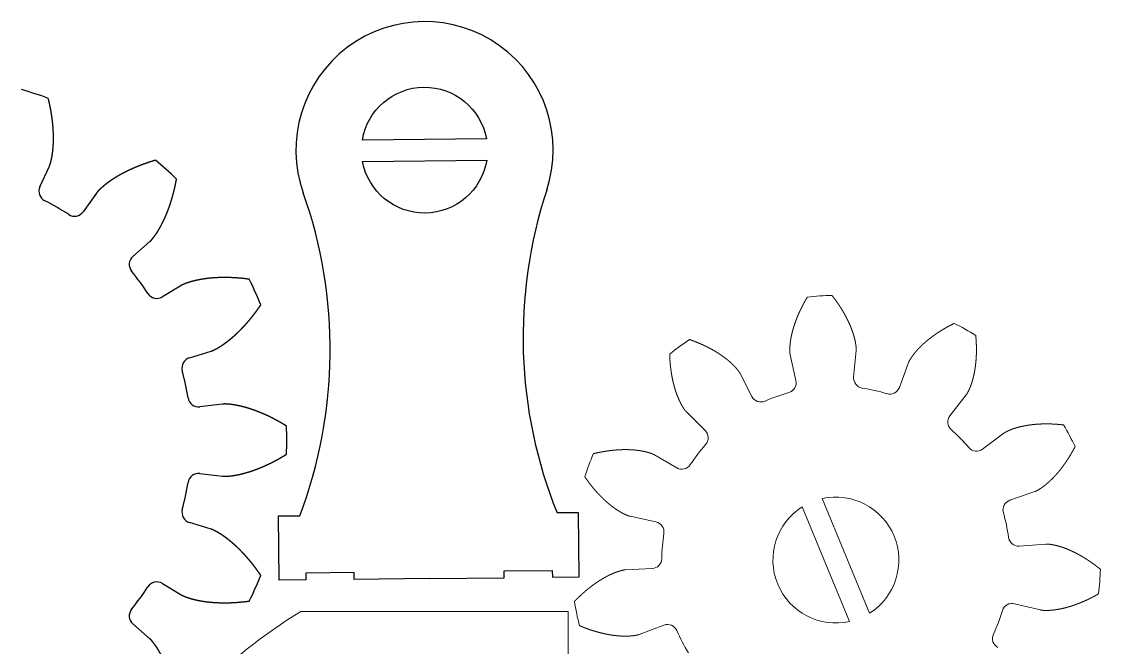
# Model space of a CAD drawing. Header units: inches. Extents: x 0 to 775, y -63 to 305.
# Drawn here: x 724.4 to 774.8, y -23.2 to 6 of the extents above; entities that cross this region are included whole.
import ezdxf

# ---------------------------------------------------------------- set-up
doc = ezdxf.new("R2010")
doc.units = ezdxf.units.IN
doc.header["$MEASUREMENT"] = 0

msp = doc.modelspace()

# ---------------------------------------------------------------- linework, layer by layer
at = {"color": 1}
for p, q in [((725.302, -1.736), (725.746, -0.777)), ((727.935, -2.041), (727.327, -2.904)), ((729.641, -4.988), (730.436, -4.292)), ((731.922, -6.338), (731.015, -6.879)), ((732.281, -9.724), (733.29, -9.412)), ((733.816, -11.885), (732.767, -12.01)), ((732.767, -15.124), (733.816, -15.249)), ((733.29, -17.722), (732.281, -17.41)), ((731.015, -20.255), (731.922, -20.796)), ((730.436, -22.841), (729.641, -22.146))]:
    msp.add_line(p, q, dxfattribs=at)
at = {"color": 1, "lineweight": 0}
for p, q in [((763.268, -10.621), (763.386, -9.39)), ((760.308, -9.578), (760.575, -10.786)), ((765.828, -9.947), (765.401, -11.108)), ((758.518, -11.529), (757.952, -10.429)), ((767.755, -12.425), (768.52, -11.453)), ((755.464, -12.252), (756.342, -13.124)), ((770.273, -13.243), (769.286, -13.987)), ((755.013, -14.861), (753.942, -14.242)), ((770.555, -16.369), (771.724, -15.965)), ((752.835, -17.121), (754.044, -17.379)), ((772.231, -18.418), (770.998, -18.511)), ((753.866, -19.559), (752.63, -19.618)), ((770.778, -21.2), (771.979, -21.492)), ((753.255, -22.638), (754.412, -22.201))]:
    msp.add_line(p, q, dxfattribs=at)
at = {"color": 1, "linetype": 'Continuous'}
for p, q in [((736.429, -17.104), (737.429, -17.093)), ((736.461, -20.104), (736.429, -17.104)), ((750.429, -16.955), (749.429, -16.965)), ((750.461, -19.954), (750.429, -16.955)), ((737.711, -20.09), (736.461, -20.104)), ((739.958, -19.746), (737.708, -19.77)), ((737.708, -19.77), (737.711, -20.09)), ((739.961, -20.066), (739.958, -19.746)), ((743.461, -20.029), (739.961, -20.066)), ((743.461, -20.029), (746.961, -19.992)), ((746.957, -19.672), (749.207, -19.648)), ((746.961, -19.992), (746.957, -19.672)), ((749.207, -19.648), (749.211, -19.968)), ((749.211, -19.968), (750.461, -19.954))]:
    msp.add_line(p, q, dxfattribs=at)
at = {"color": 1}
for points in [[(740.348, 0.439, -0.842075), (746.137, 0.501)], [(746.147, -0.499, -0.842075), (740.359, -0.561)]]:
    msp.add_lwpolyline(points, format="xyb", close=True, dxfattribs=at)
at = {"color": 1, "lineweight": 0}
for points in [[(764.005, -21.649), (761.799, -16.297, -0.842075)], [(763.08, -22.03, -0.842075), (760.874, -16.678)], [(731.703, -42.067, -0.414214), (749.953, -23.817), (749.953, -21.567), (737.473, -21.567, 0.127339), (729.093, -30.198, -0.394984), (722.749, -32.168, 0.168875), (715.574, -31.327), (704.187, -33.849, -0.106253), (705.953, -42.067, -0.106253), (704.187, -50.285), (715.574, -52.807, 0.168875), (722.749, -51.966, -0.394984), (729.093, -53.936, 0.127339), (737.473, -62.567), (749.953, -62.567), (749.953, -60.317, -0.414211)]]:
    msp.add_lwpolyline(points, format="xyb", close=True, dxfattribs=at)
at = {"color": 1}
for centre, radius, start, end in [((743.248, -0.03), 6, 341.7719, 559.4503), ((719.821, -13.567), 17, 69.7877, 74.2123), ((719.821, -13.567), 17, 45.7877, 50.2123), ((725.756, -1.946), 0.5, 155.1897, 242.9466), ((719.821, -13.567), 12.549, 57.0534, 62.9466), ((726.918, -2.616), 0.5, 237.0534, 324.8103), ((729.97, -5.364), 0.5, 131.1897, 218.9466), ((719.821, -13.567), 12.549, 33.0534, 38.9466), ((719.821, -13.567), 17, 21.7877, 26.2123), ((730.759, -6.45), 0.5, 213.0534, 300.8103), ((732.429, -10.201), 0.5, 107.1897, 194.9466), ((719.821, -13.567), 12.549, 9.0534, 14.9466), ((732.708, -11.514), 0.5, 189.0534, 276.8103), ((719.821, -13.567), 17, 357.7877, 2.2123), ((719.821, -13.567), 12.549, 345.0534, 350.9466), ((732.708, -15.62), 0.5, 83.1897, 170.9466), ((732.429, -16.933), 0.5, 165.0534, 252.8103), ((719.821, -13.567), 17, 333.7877, 338.2123), ((719.821, -13.567), 12.549, 321.0534, 326.9466), ((730.759, -20.684), 0.5, 59.1897, 146.9466), ((729.97, -21.77), 0.5, 141.0534, 228.8103)]:
    msp.add_arc(centre, radius, start, end, dxfattribs=at)
at = {"color": 1, "linetype": 'Continuous'}
for centre, start, end in [((769.805, -8.776), 161.7719, 201.8953), ((716.883, -9.341), 339.327, 19.4503)]:
    msp.add_arc(centre, 21.96, start, end, dxfattribs=at)
at = {"color": 1, "lineweight": 0}
for centre, radius, start, end in [((762.44, -19.164), 12.35, 90.8338, 96.1716), ((762.44, -19.164), 12.35, 58.1065, 63.4443), ((762.44, -19.164), 12.35, 123.561, 128.8989), ((760.111, -10.888), 0.475, 285.713, 12.489), ((763.741, -10.666), 0.475, 174.5164, 261.2924), ((758.94, -11.311), 0.475, 207.2436, 294.0197), ((762.44, -19.164), 8.122, 105.713, 114.0197), ((762.44, -19.164), 8.122, 72.9857, 81.2924), ((764.955, -10.943), 0.475, 252.9857, 339.7617), ((768.129, -12.719), 0.475, 141.7891, 228.5651), ((762.44, -19.164), 8.122, 40.2584, 48.5651), ((762.44, -19.164), 12.35, 25.3792, 30.7171), ((756.007, -13.461), 0.475, 318.4403, 45.2163), ((762.44, -19.164), 8.122, 138.4403, 146.7469), ((769, -13.608), 0.475, 220.2584, 307.0345), ((762.44, -19.164), 12.35, 156.2883, 161.6262), ((755.25, -14.45), 0.475, 239.9709, 326.7469), ((770.71, -16.818), 0.475, 109.0618, 195.8378), ((762.44, -19.164), 8.122, 7.5312, 15.8378), ((753.945, -17.844), 0.475, 351.1675, 77.9436), ((762.44, -19.164), 8.122, 171.1675, 179.4742), ((770.962, -18.037), 0.475, 187.5312, 274.3072), ((753.843, -19.085), 0.475, 272.6982, 359.4742), ((762.44, -19.164), 12.35, 352.6519, 357.9898), ((762.44, -19.164), 12.35, 189.0156, 194.3534), ((762.44, -19.164), 8.122, 334.8039, 343.1106), ((770.665, -21.661), 0.475, 76.3345, 163.1106), ((754.58, -22.646), 0.475, 23.8948, 110.6708), ((762.44, -19.164), 8.122, 203.8948, 212.2015), ((770.218, -22.824), 0.475, 154.8039, 241.5799)]:
    msp.add_arc(centre, radius, start, end, dxfattribs=at)
at = {"color": 1}
for points in [[(725.746, -0.777), (725.749, -0.769), (725.756, -0.754), (725.766, -0.73), (725.778, -0.697), (725.791, -0.657), (725.802, -0.615), (725.813, -0.573), (725.823, -0.531), (725.833, -0.489), (725.842, -0.447), (725.852, -0.404), (725.86, -0.362), (725.868, -0.319), (725.876, -0.276), (725.882, -0.232), (725.889, -0.189), (725.894, -0.145), (725.9, -0.102), (725.905, -0.058), (725.91, -0.014), (725.914, 0.031), (725.918, 0.075), (725.921, 0.119), (725.924, 0.164), (725.927, 0.208), (725.929, 0.253), (725.931, 0.298), (725.933, 0.343), (725.934, 0.388), (725.935, 0.433), (725.935, 0.478), (725.936, 0.524), (725.936, 0.569), (725.935, 0.615), (725.934, 0.66), (725.933, 0.706), (725.932, 0.752), (725.93, 0.797), (725.928, 0.843), (725.925, 0.889), (725.923, 0.935), (725.92, 0.981), (725.916, 1.028), (725.913, 1.074), (725.909, 1.12), (725.905, 1.166), (725.9, 1.213), (725.895, 1.259), (725.89, 1.306), (725.885, 1.352), (725.879, 1.399), (725.873, 1.445), (725.867, 1.492), (725.86, 1.539), (725.853, 1.586), (725.846, 1.633), (725.839, 1.679), (725.831, 1.726), (725.823, 1.773), (725.815, 1.82), (725.806, 1.867), (725.798, 1.914), (725.788, 1.961), (725.779, 2.008), (725.77, 2.056), (725.76, 2.103), (725.75, 2.15), (725.739, 2.197), (725.728, 2.244), (725.717, 2.292), (725.709, 2.329), (725.702, 2.358), (725.697, 2.377), (725.695, 2.386)], [(730.7, -0.504), (730.691, -0.507), (730.672, -0.512), (730.644, -0.52), (730.607, -0.531), (730.561, -0.546), (730.514, -0.56), (730.468, -0.574), (730.422, -0.589), (730.377, -0.604), (730.331, -0.62), (730.286, -0.635), (730.24, -0.651), (730.195, -0.667), (730.15, -0.683), (730.105, -0.699), (730.061, -0.716), (730.016, -0.732), (729.972, -0.749), (729.928, -0.767), (729.884, -0.784), (729.84, -0.802), (729.797, -0.82), (729.753, -0.838), (729.71, -0.856), (729.667, -0.875), (729.624, -0.894), (729.581, -0.913), (729.539, -0.932), (729.497, -0.951), (729.455, -0.971), (729.413, -0.991), (729.371, -1.011), (729.33, -1.032), (729.289, -1.052), (729.248, -1.073), (729.207, -1.094), (729.166, -1.116), (729.126, -1.137), (729.086, -1.159), (729.046, -1.181), (729.006, -1.204), (728.967, -1.226), (728.928, -1.249), (728.889, -1.272), (728.85, -1.296), (728.812, -1.319), (728.774, -1.343), (728.736, -1.367), (728.698, -1.392), (728.661, -1.416), (728.624, -1.441), (728.587, -1.466), (728.551, -1.492), (728.515, -1.518), (728.479, -1.544), (728.443, -1.57), (728.408, -1.597), (728.373, -1.623), (728.339, -1.651), (728.305, -1.678), (728.271, -1.706), (728.238, -1.734), (728.205, -1.763), (728.173, -1.792), (728.141, -1.822), (728.11, -1.852), (728.078, -1.881), (728.048, -1.912), (728.017, -1.942), (727.988, -1.974), (727.966, -2), (727.951, -2.02), (727.94, -2.034), (727.935, -2.041)], [(730.436, -4.292), (730.442, -4.287), (730.455, -4.275), (730.473, -4.257), (730.497, -4.233), (730.526, -4.201), (730.553, -4.167), (730.58, -4.134), (730.606, -4.099), (730.632, -4.065), (730.658, -4.03), (730.684, -3.995), (730.709, -3.96), (730.734, -3.924), (730.758, -3.887), (730.782, -3.851), (730.805, -3.813), (730.828, -3.776), (730.851, -3.738), (730.874, -3.7), (730.896, -3.662), (730.918, -3.623), (730.939, -3.584), (730.961, -3.545), (730.981, -3.506), (731.002, -3.466), (731.022, -3.426), (731.042, -3.386), (731.062, -3.345), (731.082, -3.305), (731.101, -3.264), (731.12, -3.223), (731.138, -3.181), (731.157, -3.14), (731.175, -3.098), (731.192, -3.056), (731.21, -3.014), (731.227, -2.972), (731.244, -2.929), (731.261, -2.886), (731.278, -2.843), (731.294, -2.8), (731.31, -2.757), (731.326, -2.713), (731.341, -2.67), (731.356, -2.626), (731.371, -2.582), (731.386, -2.538), (731.4, -2.493), (731.415, -2.449), (731.429, -2.404), (731.442, -2.359), (731.456, -2.314), (731.469, -2.269), (731.482, -2.223), (731.495, -2.178), (731.507, -2.132), (731.52, -2.086), (731.532, -2.04), (731.544, -1.994), (731.555, -1.948), (731.567, -1.902), (731.578, -1.855), (731.589, -1.808), (731.599, -1.761), (731.61, -1.714), (731.62, -1.667), (731.63, -1.62), (731.639, -1.573), (731.649, -1.525), (731.658, -1.478), (731.665, -1.439), (731.67, -1.411), (731.674, -1.392), (731.676, -1.382)], [(735.073, -6.058), (735.063, -6.057), (735.044, -6.054), (735.015, -6.05), (734.977, -6.045), (734.928, -6.039), (734.88, -6.034), (734.832, -6.028), (734.784, -6.023), (734.736, -6.018), (734.689, -6.014), (734.641, -6.009), (734.593, -6.005), (734.545, -6.001), (734.498, -5.998), (734.45, -5.994), (734.403, -5.991), (734.355, -5.989), (734.308, -5.986), (734.26, -5.984), (734.213, -5.982), (734.166, -5.98), (734.119, -5.979), (734.072, -5.978), (734.025, -5.977), (733.978, -5.977), (733.931, -5.976), (733.885, -5.977), (733.838, -5.977), (733.791, -5.977), (733.745, -5.978), (733.699, -5.98), (733.652, -5.981), (733.606, -5.983), (733.56, -5.985), (733.514, -5.988), (733.468, -5.99), (733.423, -5.993), (733.377, -5.997), (733.331, -6), (733.286, -6.004), (733.241, -6.009), (733.196, -6.013), (733.151, -6.018), (733.106, -6.023), (733.061, -6.029), (733.016, -6.035), (732.972, -6.041), (732.927, -6.048), (732.883, -6.055), (732.839, -6.062), (732.795, -6.07), (732.751, -6.078), (732.707, -6.086), (732.664, -6.095), (732.621, -6.105), (732.578, -6.114), (732.535, -6.124), (732.492, -6.134), (732.449, -6.145), (732.407, -6.156), (732.365, -6.168), (732.323, -6.181), (732.281, -6.194), (732.24, -6.207), (732.199, -6.221), (732.158, -6.236), (732.117, -6.25), (732.077, -6.265), (732.037, -6.281), (731.998, -6.298), (731.967, -6.313), (731.944, -6.325), (731.929, -6.334), (731.922, -6.338)], [(733.29, -9.412), (733.298, -9.409), (733.315, -9.404), (733.339, -9.395), (733.371, -9.382), (733.41, -9.364), (733.448, -9.345), (733.486, -9.325), (733.524, -9.304), (733.562, -9.284), (733.6, -9.263), (733.638, -9.241), (733.675, -9.219), (733.713, -9.196), (733.75, -9.173), (733.786, -9.149), (733.823, -9.124), (733.859, -9.099), (733.895, -9.074), (733.931, -9.048), (733.967, -9.022), (734.003, -8.996), (734.038, -8.969), (734.074, -8.942), (734.109, -8.915), (734.144, -8.887), (734.179, -8.859), (734.213, -8.83), (734.248, -8.801), (734.282, -8.772), (734.316, -8.742), (734.35, -8.713), (734.384, -8.682), (734.418, -8.652), (734.451, -8.621), (734.484, -8.59), (734.518, -8.559), (734.551, -8.527), (734.584, -8.495), (734.616, -8.463), (734.649, -8.43), (734.681, -8.397), (734.713, -8.364), (734.746, -8.331), (734.777, -8.297), (734.809, -8.263), (734.841, -8.229), (734.872, -8.195), (734.904, -8.16), (734.935, -8.125), (734.966, -8.09), (734.996, -8.055), (735.027, -8.019), (735.058, -7.983), (735.088, -7.947), (735.118, -7.911), (735.148, -7.874), (735.178, -7.837), (735.208, -7.8), (735.237, -7.763), (735.267, -7.725), (735.296, -7.687), (735.325, -7.649), (735.354, -7.611), (735.383, -7.573), (735.411, -7.534), (735.44, -7.495), (735.468, -7.456), (735.496, -7.417), (735.524, -7.377), (735.552, -7.337), (735.574, -7.305), (735.59, -7.281), (735.601, -7.265), (735.607, -7.257)], [(736.809, -12.911), (736.8, -12.906), (736.784, -12.895), (736.759, -12.88), (736.726, -12.86), (736.684, -12.835), (736.642, -12.81), (736.601, -12.786), (736.559, -12.761), (736.517, -12.737), (736.475, -12.714), (736.433, -12.69), (736.392, -12.667), (736.35, -12.644), (736.307, -12.622), (736.265, -12.599), (736.223, -12.577), (736.181, -12.555), (736.139, -12.534), (736.096, -12.513), (736.054, -12.492), (736.011, -12.471), (735.969, -12.45), (735.927, -12.43), (735.884, -12.411), (735.841, -12.391), (735.799, -12.372), (735.756, -12.353), (735.713, -12.334), (735.671, -12.316), (735.628, -12.298), (735.585, -12.28), (735.542, -12.263), (735.499, -12.246), (735.456, -12.229), (735.413, -12.212), (735.37, -12.196), (735.327, -12.18), (735.284, -12.165), (735.241, -12.15), (735.198, -12.135), (735.155, -12.12), (735.112, -12.106), (735.069, -12.092), (735.025, -12.079), (734.982, -12.066), (734.939, -12.053), (734.896, -12.041), (734.852, -12.029), (734.809, -12.017), (734.766, -12.006), (734.723, -11.995), (734.679, -11.984), (734.636, -11.974), (734.593, -11.965), (734.549, -11.956), (734.506, -11.947), (734.463, -11.939), (734.419, -11.931), (734.376, -11.923), (734.333, -11.916), (734.29, -11.91), (734.246, -11.904), (734.203, -11.899), (734.16, -11.895), (734.117, -11.891), (734.073, -11.887), (734.03, -11.884), (733.987, -11.881), (733.944, -11.879), (733.902, -11.879), (733.867, -11.88), (733.842, -11.882), (733.824, -11.884), (733.816, -11.885)], [(733.816, -15.249), (733.824, -15.25), (733.842, -15.252), (733.867, -15.254), (733.902, -15.255), (733.944, -15.254), (733.987, -15.253), (734.03, -15.25), (734.073, -15.247), (734.117, -15.243), (734.16, -15.239), (734.203, -15.235), (734.246, -15.23), (734.29, -15.224), (734.333, -15.218), (734.376, -15.211), (734.419, -15.203), (734.463, -15.195), (734.506, -15.187), (734.549, -15.178), (734.593, -15.169), (734.636, -15.16), (734.679, -15.15), (734.723, -15.139), (734.766, -15.128), (734.809, -15.117), (734.852, -15.105), (734.896, -15.093), (734.939, -15.081), (734.982, -15.068), (735.025, -15.055), (735.069, -15.042), (735.112, -15.028), (735.155, -15.014), (735.198, -14.999), (735.241, -14.984), (735.284, -14.969), (735.327, -14.954), (735.37, -14.938), (735.413, -14.922), (735.456, -14.905), (735.499, -14.888), (735.542, -14.871), (735.585, -14.854), (735.628, -14.836), (735.671, -14.818), (735.713, -14.8), (735.756, -14.781), (735.799, -14.762), (735.841, -14.743), (735.884, -14.723), (735.927, -14.704), (735.969, -14.683), (736.011, -14.663), (736.054, -14.642), (736.096, -14.621), (736.139, -14.6), (736.181, -14.579), (736.223, -14.557), (736.265, -14.535), (736.307, -14.512), (736.35, -14.49), (736.392, -14.467), (736.433, -14.444), (736.475, -14.42), (736.517, -14.396), (736.559, -14.373), (736.601, -14.348), (736.642, -14.324), (736.684, -14.299), (736.726, -14.274), (736.759, -14.254), (736.784, -14.239), (736.8, -14.228), (736.809, -14.223)], [(735.607, -19.877), (735.601, -19.869), (735.59, -19.853), (735.574, -19.829), (735.552, -19.797), (735.524, -19.757), (735.496, -19.717), (735.468, -19.678), (735.44, -19.639), (735.411, -19.6), (735.383, -19.561), (735.354, -19.523), (735.325, -19.485), (735.296, -19.447), (735.267, -19.409), (735.237, -19.371), (735.208, -19.334), (735.178, -19.297), (735.148, -19.26), (735.118, -19.223), (735.088, -19.187), (735.058, -19.151), (735.027, -19.115), (734.996, -19.079), (734.966, -19.044), (734.935, -19.009), (734.904, -18.974), (734.872, -18.939), (734.841, -18.905), (734.809, -18.87), (734.777, -18.837), (734.746, -18.803), (734.713, -18.77), (734.681, -18.737), (734.649, -18.704), (734.616, -18.671), (734.584, -18.639), (734.551, -18.607), (734.518, -18.575), (734.484, -18.544), (734.451, -18.513), (734.418, -18.482), (734.384, -18.451), (734.35, -18.421), (734.316, -18.391), (734.282, -18.362), (734.248, -18.333), (734.213, -18.304), (734.179, -18.275), (734.144, -18.247), (734.109, -18.219), (734.074, -18.192), (734.038, -18.164), (734.003, -18.138), (733.967, -18.111), (733.931, -18.085), (733.895, -18.06), (733.859, -18.035), (733.823, -18.01), (733.786, -17.985), (733.75, -17.961), (733.713, -17.938), (733.675, -17.915), (733.638, -17.893), (733.6, -17.871), (733.562, -17.85), (733.524, -17.829), (733.486, -17.809), (733.448, -17.789), (733.41, -17.77), (733.371, -17.752), (733.339, -17.739), (733.315, -17.73), (733.298, -17.725), (733.29, -17.722)], [(731.922, -20.796), (731.929, -20.8), (731.944, -20.809), (731.967, -20.821), (731.998, -20.836), (732.037, -20.853), (732.077, -20.869), (732.117, -20.884), (732.158, -20.898), (732.199, -20.913), (732.24, -20.927), (732.281, -20.94), (732.323, -20.953), (732.365, -20.966), (732.407, -20.977), (732.449, -20.989), (732.492, -20.999), (732.535, -21.01), (732.578, -21.02), (732.621, -21.029), (732.664, -21.039), (732.707, -21.047), (732.751, -21.056), (732.795, -21.064), (732.839, -21.072), (732.883, -21.079), (732.927, -21.086), (732.972, -21.093), (733.016, -21.099), (733.061, -21.105), (733.106, -21.111), (733.151, -21.116), (733.196, -21.121), (733.241, -21.125), (733.286, -21.13), (733.331, -21.134), (733.377, -21.137), (733.423, -21.141), (733.468, -21.144), (733.514, -21.146), (733.56, -21.149), (733.606, -21.151), (733.652, -21.153), (733.699, -21.154), (733.745, -21.155), (733.791, -21.156), (733.838, -21.157), (733.885, -21.157), (733.931, -21.157), (733.978, -21.157), (734.025, -21.157), (734.072, -21.156), (734.119, -21.155), (734.166, -21.153), (734.213, -21.152), (734.26, -21.15), (734.308, -21.148), (734.355, -21.145), (734.403, -21.142), (734.45, -21.139), (734.498, -21.136), (734.545, -21.133), (734.593, -21.129), (734.641, -21.125), (734.689, -21.12), (734.736, -21.116), (734.784, -21.111), (734.832, -21.106), (734.88, -21.1), (734.928, -21.094), (734.977, -21.089), (735.015, -21.084), (735.044, -21.08), (735.063, -21.077), (735.073, -21.076)], [(731.676, -25.752), (731.674, -25.742), (731.67, -25.723), (731.665, -25.694), (731.658, -25.656), (731.649, -25.609), (731.639, -25.561), (731.63, -25.514), (731.62, -25.467), (731.61, -25.419), (731.599, -25.372), (731.589, -25.326), (731.578, -25.279), (731.567, -25.232), (731.555, -25.186), (731.544, -25.14), (731.532, -25.094), (731.52, -25.048), (731.507, -25.002), (731.495, -24.956), (731.482, -24.911), (731.469, -24.865), (731.456, -24.82), (731.442, -24.775), (731.429, -24.73), (731.415, -24.685), (731.4, -24.641), (731.386, -24.596), (731.371, -24.552), (731.356, -24.508), (731.341, -24.464), (731.326, -24.421), (731.31, -24.377), (731.294, -24.334), (731.278, -24.291), (731.261, -24.248), (731.244, -24.205), (731.227, -24.162), (731.21, -24.12), (731.192, -24.078), (731.175, -24.036), (731.157, -23.994), (731.138, -23.952), (731.12, -23.911), (731.101, -23.87), (731.082, -23.829), (731.062, -23.788), (731.042, -23.748), (731.022, -23.708), (731.002, -23.668), (730.981, -23.628), (730.961, -23.589), (730.939, -23.55), (730.918, -23.511), (730.896, -23.472), (730.874, -23.434), (730.851, -23.396), (730.828, -23.358), (730.805, -23.321), (730.782, -23.283), (730.758, -23.246), (730.734, -23.21), (730.709, -23.174), (730.684, -23.139), (730.658, -23.104), (730.632, -23.069), (730.606, -23.034), (730.58, -23), (730.553, -22.966), (730.526, -22.933), (730.497, -22.901), (730.473, -22.876), (730.455, -22.859), (730.442, -22.847), (730.436, -22.841)]]:
    msp.add_open_spline(points, degree=5, dxfattribs=at)
at = {"color": 1, "lineweight": 0}
for points in [[(760.308, -9.578), (760.306, -9.571), (760.303, -9.556), (760.299, -9.534), (760.296, -9.504), (760.293, -9.466), (760.292, -9.429), (760.291, -9.391), (760.291, -9.353), (760.291, -9.315), (760.292, -9.277), (760.293, -9.238), (760.295, -9.2), (760.297, -9.162), (760.3, -9.123), (760.304, -9.085), (760.308, -9.046), (760.313, -9.008), (760.318, -8.969), (760.323, -8.93), (760.329, -8.892), (760.335, -8.853), (760.342, -8.814), (760.349, -8.775), (760.357, -8.736), (760.365, -8.698), (760.373, -8.659), (760.382, -8.62), (760.391, -8.581), (760.4, -8.542), (760.41, -8.503), (760.42, -8.464), (760.431, -8.425), (760.442, -8.386), (760.453, -8.347), (760.464, -8.308), (760.476, -8.27), (760.489, -8.231), (760.501, -8.192), (760.514, -8.153), (760.527, -8.114), (760.541, -8.075), (760.555, -8.036), (760.569, -7.997), (760.584, -7.959), (760.599, -7.92), (760.614, -7.881), (760.629, -7.842), (760.645, -7.804), (760.661, -7.765), (760.678, -7.726), (760.694, -7.687), (760.711, -7.649), (760.729, -7.61), (760.746, -7.572), (760.764, -7.533), (760.782, -7.495), (760.801, -7.456), (760.82, -7.418), (760.839, -7.38), (760.858, -7.341), (760.878, -7.303), (760.898, -7.265), (760.918, -7.227), (760.938, -7.188), (760.959, -7.15), (760.98, -7.112), (761.001, -7.074), (761.023, -7.036), (761.045, -6.999), (761.067, -6.961), (761.085, -6.931), (761.098, -6.908), (761.107, -6.893), (761.112, -6.885)], [(763.386, -9.39), (763.387, -9.382), (763.388, -9.367), (763.389, -9.345), (763.389, -9.314), (763.387, -9.277), (763.384, -9.239), (763.38, -9.202), (763.375, -9.164), (763.37, -9.126), (763.365, -9.089), (763.359, -9.051), (763.353, -9.013), (763.346, -8.975), (763.338, -8.937), (763.33, -8.9), (763.321, -8.862), (763.312, -8.824), (763.302, -8.786), (763.292, -8.749), (763.281, -8.711), (763.271, -8.673), (763.259, -8.635), (763.247, -8.598), (763.235, -8.56), (763.223, -8.523), (763.21, -8.485), (763.196, -8.448), (763.182, -8.41), (763.168, -8.373), (763.154, -8.335), (763.139, -8.298), (763.124, -8.26), (763.108, -8.223), (763.092, -8.186), (763.076, -8.149), (763.059, -8.111), (763.042, -8.074), (763.025, -8.037), (763.008, -8), (762.99, -7.963), (762.971, -7.926), (762.953, -7.889), (762.934, -7.853), (762.915, -7.816), (762.895, -7.779), (762.876, -7.743), (762.855, -7.706), (762.835, -7.669), (762.814, -7.633), (762.793, -7.597), (762.772, -7.56), (762.75, -7.524), (762.729, -7.488), (762.706, -7.452), (762.684, -7.416), (762.661, -7.38), (762.638, -7.344), (762.615, -7.308), (762.591, -7.272), (762.567, -7.237), (762.543, -7.201), (762.519, -7.166), (762.494, -7.13), (762.469, -7.095), (762.444, -7.059), (762.418, -7.024), (762.393, -6.989), (762.367, -6.954), (762.34, -6.919), (762.314, -6.884), (762.292, -6.857), (762.276, -6.836), (762.265, -6.822), (762.26, -6.815)], [(765.828, -9.947), (765.831, -9.94), (765.837, -9.926), (765.845, -9.905), (765.858, -9.878), (765.876, -9.845), (765.896, -9.813), (765.916, -9.781), (765.936, -9.749), (765.957, -9.717), (765.978, -9.685), (766, -9.654), (766.022, -9.622), (766.045, -9.591), (766.068, -9.561), (766.092, -9.53), (766.116, -9.5), (766.141, -9.47), (766.166, -9.44), (766.192, -9.411), (766.218, -9.381), (766.244, -9.352), (766.27, -9.323), (766.297, -9.294), (766.325, -9.266), (766.352, -9.237), (766.38, -9.209), (766.409, -9.181), (766.437, -9.153), (766.466, -9.126), (766.496, -9.098), (766.525, -9.071), (766.555, -9.044), (766.585, -9.017), (766.616, -8.99), (766.647, -8.964), (766.678, -8.938), (766.709, -8.911), (766.741, -8.886), (766.773, -8.86), (766.805, -8.834), (766.837, -8.809), (766.87, -8.784), (766.903, -8.759), (766.936, -8.734), (766.97, -8.709), (767.004, -8.685), (767.038, -8.661), (767.072, -8.637), (767.106, -8.613), (767.141, -8.589), (767.176, -8.566), (767.211, -8.542), (767.247, -8.519), (767.282, -8.496), (767.318, -8.474), (767.354, -8.451), (767.39, -8.429), (767.427, -8.407), (767.464, -8.385), (767.501, -8.363), (767.538, -8.341), (767.575, -8.32), (767.613, -8.299), (767.651, -8.278), (767.689, -8.257), (767.727, -8.236), (767.766, -8.216), (767.804, -8.196), (767.843, -8.176), (767.882, -8.156), (767.913, -8.14), (767.937, -8.128), (767.953, -8.121), (767.961, -8.117)], [(757.952, -10.429), (757.948, -10.423), (757.941, -10.409), (757.93, -10.39), (757.914, -10.365), (757.892, -10.334), (757.869, -10.304), (757.845, -10.275), (757.821, -10.246), (757.796, -10.216), (757.771, -10.187), (757.746, -10.159), (757.72, -10.13), (757.694, -10.102), (757.667, -10.075), (757.639, -10.047), (757.612, -10.021), (757.583, -9.994), (757.555, -9.967), (757.526, -9.941), (757.497, -9.915), (757.467, -9.889), (757.437, -9.864), (757.407, -9.838), (757.376, -9.813), (757.345, -9.789), (757.314, -9.764), (757.282, -9.74), (757.251, -9.716), (757.218, -9.692), (757.186, -9.668), (757.153, -9.645), (757.12, -9.621), (757.087, -9.598), (757.054, -9.576), (757.02, -9.553), (756.986, -9.531), (756.951, -9.509), (756.917, -9.487), (756.882, -9.465), (756.847, -9.444), (756.812, -9.423), (756.776, -9.402), (756.74, -9.381), (756.704, -9.36), (756.668, -9.34), (756.632, -9.32), (756.595, -9.3), (756.558, -9.28), (756.521, -9.261), (756.484, -9.242), (756.446, -9.223), (756.408, -9.204), (756.37, -9.185), (756.332, -9.167), (756.294, -9.149), (756.255, -9.131), (756.216, -9.113), (756.177, -9.095), (756.138, -9.078), (756.099, -9.061), (756.059, -9.044), (756.02, -9.027), (755.98, -9.011), (755.939, -8.995), (755.899, -8.979), (755.859, -8.963), (755.818, -8.947), (755.777, -8.932), (755.736, -8.917), (755.695, -8.902), (755.662, -8.89), (755.637, -8.881), (755.62, -8.875), (755.612, -8.873)], [(768.52, -11.453), (768.525, -11.447), (768.534, -11.435), (768.547, -11.417), (768.563, -11.392), (768.582, -11.359), (768.6, -11.326), (768.617, -11.292), (768.633, -11.257), (768.649, -11.223), (768.665, -11.188), (768.681, -11.153), (768.696, -11.118), (768.711, -11.083), (768.725, -11.047), (768.738, -11.01), (768.751, -10.974), (768.763, -10.937), (768.776, -10.9), (768.788, -10.863), (768.799, -10.825), (768.81, -10.788), (768.821, -10.75), (768.832, -10.712), (768.842, -10.674), (768.851, -10.635), (768.861, -10.597), (768.87, -10.558), (768.878, -10.519), (768.887, -10.48), (768.895, -10.44), (768.902, -10.401), (768.91, -10.361), (768.917, -10.321), (768.924, -10.281), (768.93, -10.241), (768.936, -10.201), (768.942, -10.161), (768.948, -10.12), (768.953, -10.08), (768.958, -10.039), (768.962, -9.998), (768.967, -9.957), (768.971, -9.916), (768.975, -9.874), (768.978, -9.833), (768.981, -9.791), (768.984, -9.75), (768.987, -9.708), (768.989, -9.666), (768.991, -9.624), (768.993, -9.582), (768.994, -9.54), (768.995, -9.498), (768.996, -9.455), (768.997, -9.413), (768.997, -9.37), (768.997, -9.328), (768.997, -9.285), (768.996, -9.242), (768.995, -9.199), (768.994, -9.156), (768.993, -9.113), (768.991, -9.07), (768.989, -9.027), (768.987, -8.983), (768.985, -8.94), (768.982, -8.897), (768.979, -8.853), (768.976, -8.809), (768.972, -8.766), (768.969, -8.731), (768.967, -8.704), (768.965, -8.687), (768.965, -8.678)], [(755.464, -12.252), (755.458, -12.247), (755.448, -12.236), (755.433, -12.22), (755.413, -12.196), (755.391, -12.166), (755.369, -12.135), (755.349, -12.104), (755.328, -12.072), (755.308, -12.04), (755.288, -12.007), (755.268, -11.974), (755.248, -11.941), (755.23, -11.908), (755.211, -11.874), (755.194, -11.839), (755.176, -11.805), (755.16, -11.77), (755.143, -11.734), (755.127, -11.699), (755.111, -11.663), (755.095, -11.627), (755.079, -11.591), (755.064, -11.555), (755.05, -11.518), (755.035, -11.481), (755.022, -11.444), (755.008, -11.406), (754.994, -11.369), (754.981, -11.331), (754.969, -11.293), (754.956, -11.254), (754.944, -11.216), (754.932, -11.177), (754.92, -11.139), (754.909, -11.1), (754.898, -11.06), (754.887, -11.021), (754.877, -10.981), (754.867, -10.942), (754.857, -10.902), (754.847, -10.862), (754.838, -10.822), (754.829, -10.781), (754.82, -10.741), (754.812, -10.7), (754.804, -10.659), (754.796, -10.618), (754.788, -10.577), (754.781, -10.536), (754.774, -10.494), (754.767, -10.453), (754.76, -10.411), (754.754, -10.369), (754.748, -10.327), (754.742, -10.285), (754.737, -10.243), (754.731, -10.201), (754.726, -10.158), (754.722, -10.116), (754.717, -10.073), (754.713, -10.03), (754.709, -9.987), (754.706, -9.944), (754.702, -9.901), (754.699, -9.858), (754.696, -9.815), (754.694, -9.771), (754.691, -9.728), (754.689, -9.684), (754.687, -9.64), (754.686, -9.605), (754.685, -9.579), (754.685, -9.561), (754.684, -9.552)], [(770.273, -13.243), (770.279, -13.238), (770.292, -13.229), (770.31, -13.216), (770.336, -13.201), (770.369, -13.183), (770.403, -13.166), (770.437, -13.15), (770.471, -13.134), (770.506, -13.118), (770.541, -13.103), (770.576, -13.088), (770.612, -13.074), (770.648, -13.06), (770.684, -13.047), (770.72, -13.034), (770.757, -13.022), (770.794, -13.01), (770.832, -12.999), (770.869, -12.988), (770.907, -12.977), (770.945, -12.966), (770.983, -12.956), (771.021, -12.947), (771.059, -12.937), (771.098, -12.928), (771.137, -12.92), (771.176, -12.912), (771.215, -12.904), (771.254, -12.896), (771.294, -12.889), (771.333, -12.882), (771.373, -12.875), (771.413, -12.869), (771.453, -12.863), (771.493, -12.858), (771.534, -12.852), (771.574, -12.847), (771.615, -12.843), (771.656, -12.838), (771.696, -12.834), (771.737, -12.83), (771.779, -12.827), (771.82, -12.824), (771.861, -12.821), (771.903, -12.818), (771.944, -12.816), (771.986, -12.814), (772.028, -12.812), (772.07, -12.811), (772.112, -12.81), (772.154, -12.809), (772.196, -12.808), (772.238, -12.808), (772.281, -12.808), (772.323, -12.808), (772.366, -12.809), (772.408, -12.81), (772.451, -12.811), (772.494, -12.812), (772.537, -12.814), (772.58, -12.816), (772.623, -12.818), (772.666, -12.821), (772.709, -12.823), (772.752, -12.826), (772.796, -12.83), (772.839, -12.833), (772.882, -12.837), (772.926, -12.841), (772.969, -12.846), (773.004, -12.849), (773.031, -12.852), (773.048, -12.854), (773.057, -12.855)], [(753.942, -14.242), (753.936, -14.238), (753.922, -14.231), (753.902, -14.221), (753.875, -14.208), (753.84, -14.194), (753.804, -14.182), (753.768, -14.17), (753.732, -14.158), (753.696, -14.147), (753.659, -14.136), (753.623, -14.126), (753.586, -14.116), (753.548, -14.107), (753.511, -14.098), (753.473, -14.09), (753.435, -14.082), (753.397, -14.075), (753.358, -14.068), (753.32, -14.062), (753.281, -14.056), (753.242, -14.05), (753.203, -14.045), (753.164, -14.04), (753.125, -14.035), (753.085, -14.031), (753.046, -14.027), (753.006, -14.024), (752.966, -14.021), (752.926, -14.018), (752.886, -14.016), (752.846, -14.014), (752.806, -14.012), (752.765, -14.011), (752.725, -14.01), (752.684, -14.009), (752.644, -14.009), (752.603, -14.009), (752.562, -14.009), (752.521, -14.01), (752.48, -14.01), (752.439, -14.012), (752.397, -14.013), (752.356, -14.015), (752.315, -14.017), (752.273, -14.02), (752.232, -14.023), (752.19, -14.026), (752.148, -14.029), (752.107, -14.033), (752.065, -14.037), (752.023, -14.041), (751.981, -14.046), (751.939, -14.05), (751.897, -14.056), (751.855, -14.061), (751.813, -14.067), (751.77, -14.073), (751.728, -14.079), (751.686, -14.086), (751.643, -14.093), (751.601, -14.1), (751.559, -14.107), (751.516, -14.115), (751.474, -14.123), (751.431, -14.131), (751.388, -14.14), (751.346, -14.149), (751.303, -14.158), (751.26, -14.167), (751.218, -14.177), (751.183, -14.185), (751.158, -14.191), (751.141, -14.195), (751.132, -14.197)], [(771.724, -15.965), (771.731, -15.962), (771.745, -15.957), (771.766, -15.949), (771.793, -15.936), (771.827, -15.919), (771.859, -15.9), (771.892, -15.881), (771.924, -15.861), (771.957, -15.841), (771.989, -15.82), (772.021, -15.799), (772.053, -15.778), (772.084, -15.756), (772.115, -15.733), (772.146, -15.71), (772.177, -15.686), (772.207, -15.662), (772.238, -15.637), (772.268, -15.613), (772.298, -15.587), (772.327, -15.562), (772.357, -15.536), (772.386, -15.509), (772.415, -15.483), (772.444, -15.456), (772.473, -15.428), (772.502, -15.4), (772.53, -15.372), (772.558, -15.344), (772.586, -15.315), (772.614, -15.286), (772.642, -15.257), (772.669, -15.227), (772.697, -15.197), (772.724, -15.167), (772.751, -15.136), (772.777, -15.105), (772.804, -15.074), (772.83, -15.043), (772.856, -15.011), (772.882, -14.979), (772.908, -14.947), (772.934, -14.915), (772.959, -14.882), (772.985, -14.849), (773.01, -14.816), (773.035, -14.782), (773.059, -14.749), (773.084, -14.715), (773.108, -14.68), (773.133, -14.646), (773.157, -14.611), (773.18, -14.576), (773.204, -14.541), (773.227, -14.506), (773.251, -14.47), (773.274, -14.434), (773.297, -14.398), (773.319, -14.362), (773.342, -14.325), (773.364, -14.289), (773.386, -14.252), (773.408, -14.214), (773.43, -14.177), (773.452, -14.139), (773.473, -14.102), (773.494, -14.064), (773.515, -14.025), (773.536, -13.987), (773.557, -13.948), (773.573, -13.917), (773.586, -13.894), (773.594, -13.878), (773.598, -13.87)], [(752.835, -17.121), (752.827, -17.119), (752.812, -17.116), (752.791, -17.11), (752.762, -17.101), (752.727, -17.088), (752.692, -17.073), (752.657, -17.058), (752.623, -17.042), (752.588, -17.026), (752.554, -17.01), (752.519, -16.993), (752.485, -16.976), (752.451, -16.958), (752.418, -16.939), (752.384, -16.919), (752.351, -16.9), (752.318, -16.879), (752.285, -16.859), (752.252, -16.838), (752.219, -16.816), (752.186, -16.795), (752.154, -16.772), (752.121, -16.75), (752.089, -16.727), (752.057, -16.703), (752.025, -16.68), (751.994, -16.656), (751.962, -16.631), (751.93, -16.606), (751.899, -16.581), (751.868, -16.556), (751.837, -16.53), (751.806, -16.504), (751.775, -16.478), (751.745, -16.451), (751.714, -16.424), (751.684, -16.397), (751.654, -16.369), (751.624, -16.341), (751.594, -16.313), (751.564, -16.284), (751.535, -16.255), (751.505, -16.226), (751.476, -16.197), (751.447, -16.167), (751.418, -16.137), (751.389, -16.107), (751.36, -16.077), (751.332, -16.046), (751.304, -16.015), (751.275, -15.984), (751.247, -15.952), (751.219, -15.921), (751.192, -15.889), (751.164, -15.856), (751.137, -15.824), (751.109, -15.791), (751.082, -15.758), (751.055, -15.725), (751.028, -15.691), (751.002, -15.657), (750.975, -15.623), (750.949, -15.589), (750.923, -15.555), (750.897, -15.52), (750.871, -15.485), (750.845, -15.45), (750.82, -15.415), (750.794, -15.379), (750.769, -15.343), (750.749, -15.314), (750.734, -15.293), (750.724, -15.278), (750.719, -15.271)], [(772.231, -18.418), (772.238, -18.417), (772.254, -18.416), (772.276, -18.416), (772.306, -18.416), (772.344, -18.419), (772.381, -18.423), (772.419, -18.428), (772.456, -18.433), (772.494, -18.439), (772.532, -18.445), (772.569, -18.452), (772.607, -18.459), (772.645, -18.467), (772.682, -18.475), (772.72, -18.484), (772.757, -18.494), (772.795, -18.504), (772.833, -18.514), (772.87, -18.525), (772.908, -18.537), (772.945, -18.548), (772.982, -18.56), (773.02, -18.573), (773.057, -18.586), (773.094, -18.599), (773.132, -18.613), (773.169, -18.627), (773.206, -18.642), (773.243, -18.657), (773.281, -18.672), (773.318, -18.688), (773.355, -18.704), (773.392, -18.72), (773.429, -18.737), (773.465, -18.754), (773.502, -18.771), (773.539, -18.789), (773.576, -18.807), (773.612, -18.825), (773.649, -18.844), (773.686, -18.863), (773.722, -18.882), (773.758, -18.902), (773.795, -18.921), (773.831, -18.942), (773.867, -18.962), (773.903, -18.983), (773.94, -19.004), (773.976, -19.026), (774.011, -19.047), (774.047, -19.07), (774.083, -19.092), (774.119, -19.114), (774.155, -19.137), (774.19, -19.161), (774.226, -19.184), (774.261, -19.208), (774.296, -19.232), (774.332, -19.256), (774.367, -19.281), (774.402, -19.306), (774.437, -19.331), (774.472, -19.356), (774.507, -19.382), (774.541, -19.408), (774.576, -19.434), (774.611, -19.461), (774.645, -19.487), (774.679, -19.514), (774.714, -19.542), (774.741, -19.564), (774.762, -19.58), (774.775, -19.591), (774.782, -19.597)], [(752.63, -19.618), (752.623, -19.618), (752.608, -19.619), (752.585, -19.621), (752.555, -19.625), (752.518, -19.633), (752.482, -19.641), (752.445, -19.651), (752.408, -19.661), (752.372, -19.671), (752.335, -19.681), (752.299, -19.692), (752.262, -19.704), (752.226, -19.716), (752.189, -19.729), (752.153, -19.743), (752.117, -19.757), (752.081, -19.772), (752.045, -19.787), (752.009, -19.802), (751.973, -19.818), (751.937, -19.834), (751.902, -19.851), (751.866, -19.868), (751.831, -19.885), (751.795, -19.903), (751.76, -19.921), (751.725, -19.94), (751.69, -19.959), (751.655, -19.978), (751.62, -19.998), (751.585, -20.018), (751.55, -20.038), (751.515, -20.059), (751.48, -20.08), (751.446, -20.101), (751.412, -20.123), (751.377, -20.145), (751.343, -20.167), (751.309, -20.19), (751.275, -20.213), (751.241, -20.236), (751.207, -20.26), (751.173, -20.284), (751.14, -20.308), (751.106, -20.333), (751.073, -20.358), (751.039, -20.383), (751.006, -20.408), (750.973, -20.434), (750.94, -20.46), (750.907, -20.486), (750.874, -20.512), (750.841, -20.539), (750.809, -20.566), (750.776, -20.594), (750.744, -20.621), (750.712, -20.649), (750.68, -20.677), (750.648, -20.706), (750.616, -20.735), (750.584, -20.764), (750.552, -20.793), (750.521, -20.822), (750.489, -20.852), (750.458, -20.882), (750.427, -20.912), (750.396, -20.943), (750.365, -20.973), (750.334, -21.004), (750.303, -21.036), (750.279, -21.061), (750.26, -21.08), (750.248, -21.093), (750.242, -21.099)], [(771.979, -21.492), (771.987, -21.494), (772.001, -21.497), (772.024, -21.501), (772.053, -21.506), (772.091, -21.509), (772.128, -21.511), (772.166, -21.512), (772.204, -21.513), (772.242, -21.514), (772.28, -21.514), (772.319, -21.513), (772.357, -21.513), (772.395, -21.511), (772.434, -21.509), (772.473, -21.506), (772.511, -21.503), (772.55, -21.499), (772.589, -21.494), (772.627, -21.49), (772.666, -21.485), (772.705, -21.479), (772.744, -21.473), (772.783, -21.467), (772.822, -21.46), (772.861, -21.453), (772.9, -21.446), (772.939, -21.438), (772.978, -21.429), (773.017, -21.421), (773.056, -21.412), (773.095, -21.402), (773.135, -21.393), (773.174, -21.383), (773.213, -21.372), (773.252, -21.361), (773.291, -21.35), (773.33, -21.339), (773.369, -21.327), (773.409, -21.315), (773.448, -21.302), (773.487, -21.289), (773.526, -21.276), (773.565, -21.263), (773.604, -21.249), (773.643, -21.235), (773.682, -21.221), (773.721, -21.206), (773.761, -21.191), (773.8, -21.176), (773.839, -21.16), (773.878, -21.144), (773.916, -21.128), (773.955, -21.111), (773.994, -21.095), (774.033, -21.078), (774.072, -21.06), (774.111, -21.042), (774.15, -21.024), (774.188, -21.006), (774.227, -20.988), (774.266, -20.969), (774.304, -20.95), (774.343, -20.93), (774.381, -20.911), (774.42, -20.891), (774.458, -20.87), (774.497, -20.85), (774.535, -20.829), (774.574, -20.808), (774.612, -20.787), (774.642, -20.77), (774.665, -20.756), (774.68, -20.748), (774.688, -20.743)], [(753.255, -22.638), (753.248, -22.641), (753.234, -22.646), (753.212, -22.653), (753.183, -22.661), (753.146, -22.669), (753.109, -22.675), (753.072, -22.681), (753.034, -22.687), (752.997, -22.692), (752.959, -22.696), (752.921, -22.701), (752.883, -22.705), (752.844, -22.708), (752.806, -22.71), (752.767, -22.712), (752.728, -22.713), (752.689, -22.714), (752.651, -22.715), (752.611, -22.715), (752.572, -22.715), (752.533, -22.714), (752.494, -22.713), (752.454, -22.711), (752.415, -22.709), (752.375, -22.707), (752.336, -22.704), (752.296, -22.701), (752.256, -22.698), (752.216, -22.694), (752.176, -22.69), (752.136, -22.685), (752.096, -22.68), (752.056, -22.675), (752.016, -22.67), (751.976, -22.664), (751.936, -22.657), (751.895, -22.651), (751.855, -22.644), (751.815, -22.637), (751.774, -22.629), (751.734, -22.621), (751.694, -22.613), (751.653, -22.604), (751.613, -22.595), (751.572, -22.586), (751.531, -22.577), (751.491, -22.567), (751.45, -22.557), (751.41, -22.546), (751.369, -22.535), (751.328, -22.524), (751.288, -22.513), (751.247, -22.501), (751.207, -22.489), (751.166, -22.477), (751.125, -22.465), (751.085, -22.452), (751.044, -22.439), (751.003, -22.425), (750.962, -22.412), (750.922, -22.398), (750.881, -22.383), (750.84, -22.369), (750.8, -22.354), (750.759, -22.339), (750.719, -22.324), (750.678, -22.308), (750.637, -22.292), (750.597, -22.276), (750.556, -22.259), (750.524, -22.246), (750.499, -22.236), (750.483, -22.229), (750.475, -22.225)]]:
    msp.add_open_spline(points, degree=5, dxfattribs=at)

doc.saveas('drawing.dxf')
